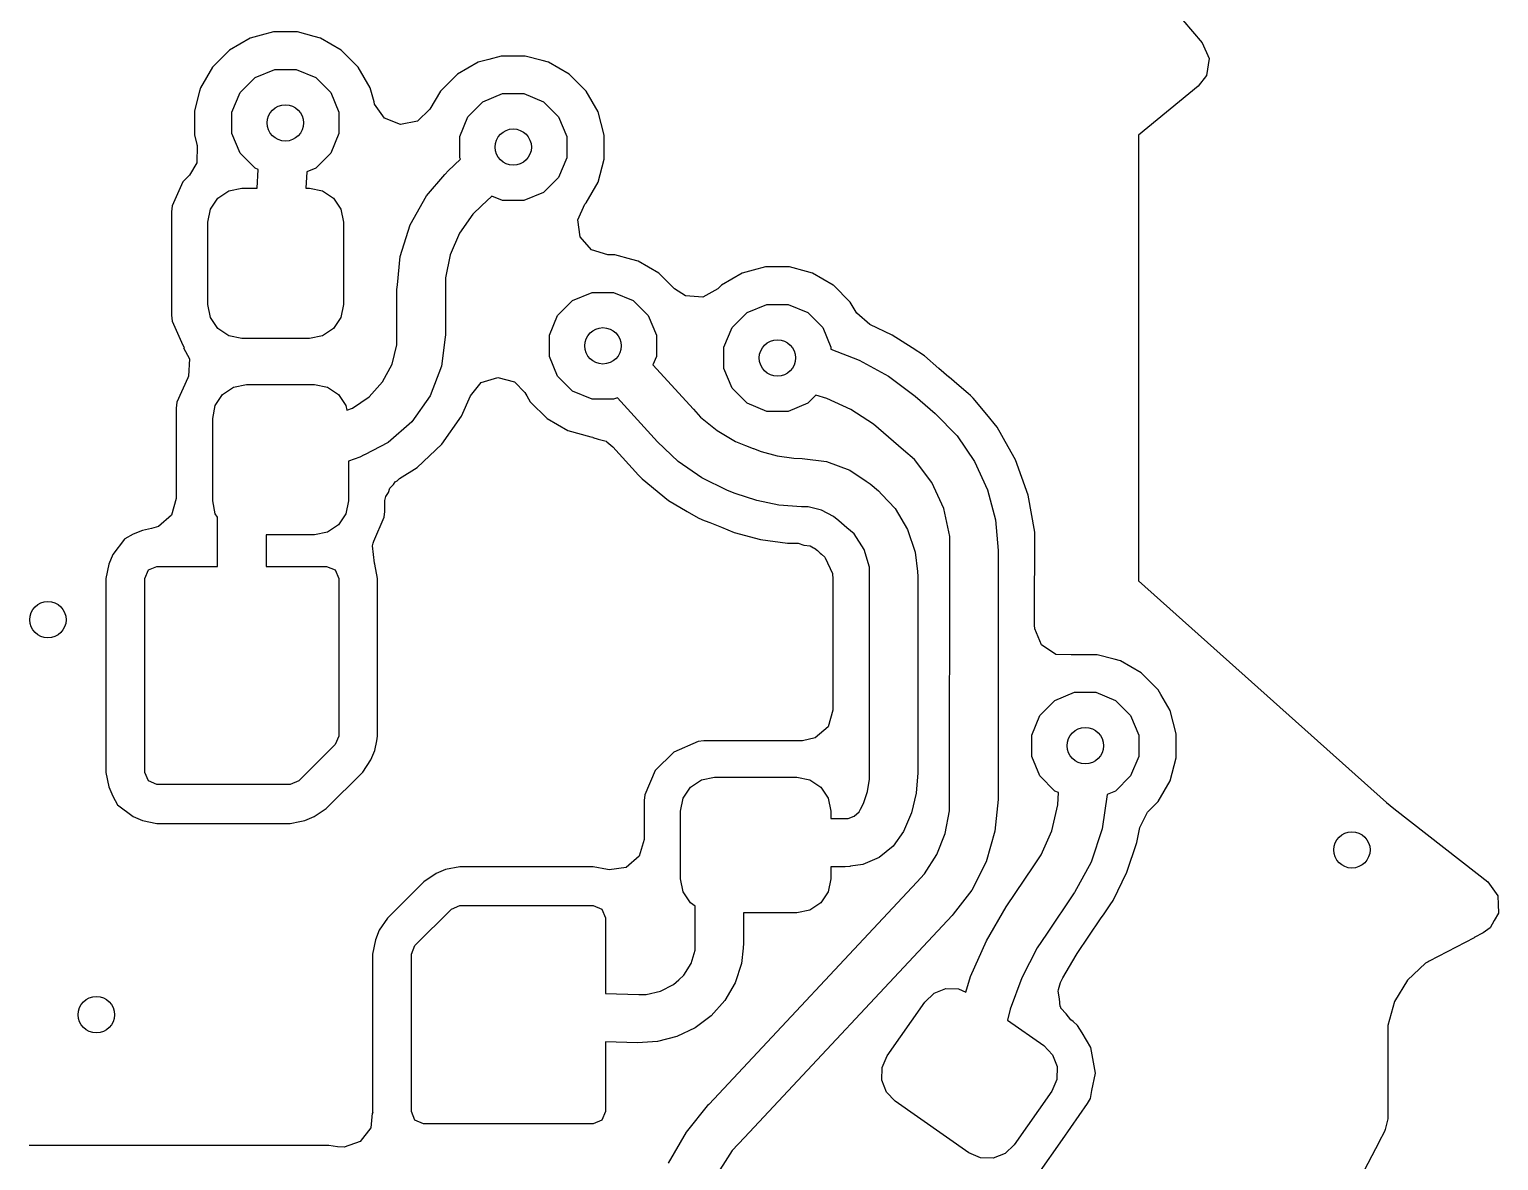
# Model space of a CAD drawing. Extents: x 113.2 to 165.8, y -133 to -81.9.
# Drawn here: x 158.82 to 164.89, y -109.95 to -105.28 of the extents above; entities that cross this region are included whole.
import ezdxf

# ---------------------------------------------------------------- set-up
doc = ezdxf.new("R2010")
doc.units = 0
doc.layers.add('BLACK', color=7, linetype='CONTINUOUS')

msp = doc.modelspace()

# ---------------------------------------------------------------- linework, layer by layer
at = {"layer": 'BLACK', "linetype": 'CONTINUOUS'}
for p, q in [((162.432068, -103.89123), (163.661843, -105.335896)), ((159.735057, -105.316995), (159.649441, -105.366425)), ((159.735064, -105.316992), (159.735057, -105.316995)), ((159.779387, -105.305116), (159.735064, -105.316992)), ((159.830565, -105.291403), (159.779387, -105.305116)), ((159.929435, -105.291403), (159.830565, -105.291403)), ((159.999345, -105.310135), (159.929435, -105.291403)), ((160.024935, -105.316992), (159.999345, -105.310135)), ((160.024936, -105.316992), (160.024935, -105.316992)), ((160.024938, -105.316993), (160.024936, -105.316992)), ((160.024939, -105.316994), (160.024938, -105.316993)), ((160.024942, -105.316995), (160.024939, -105.316994)), ((160.110558, -105.366425), (160.024942, -105.316995)), ((163.661843, -105.335896), (163.690768, -105.400733)), ((159.649431, -105.366433), (159.57953, -105.436334)), ((159.649441, -105.366425), (159.649431, -105.366433)), ((160.110568, -105.366433), (160.110558, -105.366425)), ((160.180469, -105.436334), (160.110568, -105.366433)), ((160.719387, -105.405116), (160.675064, -105.416992)), ((160.770565, -105.391403), (160.719387, -105.405116)), ((160.869435, -105.391403), (160.770565, -105.391403)), ((160.939345, -105.410135), (160.869435, -105.391403)), ((163.690768, -105.400733), (163.680048, -105.470915)), ((159.579522, -105.436344), (159.530092, -105.52196)), ((159.57953, -105.436334), (159.579522, -105.436344)), ((159.754997, -105.479822), (159.836105, -105.446226)), ((159.836105, -105.446226), (159.923895, -105.446226)), ((159.923895, -105.446226), (160.005003, -105.479822)), ((160.180473, -105.436339), (160.180469, -105.436334)), ((160.180475, -105.436341), (160.180473, -105.436339)), ((160.22991, -105.521965), (160.180475, -105.436341)), ((160.589431, -105.466433), (160.51953, -105.536334)), ((160.589441, -105.466425), (160.589431, -105.466433)), ((160.675057, -105.416995), (160.589441, -105.466425)), ((160.675064, -105.416992), (160.675057, -105.416995)), ((160.964935, -105.416992), (160.939345, -105.410135)), ((160.964936, -105.416992), (160.964935, -105.416992)), ((160.964938, -105.416993), (160.964936, -105.416992)), ((160.964939, -105.416994), (160.964938, -105.416993)), ((160.964942, -105.416995), (160.964939, -105.416994)), ((161.050558, -105.466425), (160.964942, -105.416995)), ((161.050568, -105.466433), (161.050558, -105.466425)), ((161.120469, -105.536334), (161.050568, -105.466433)), ((159.530089, -105.521967), (159.526238, -105.536341)), ((159.530092, -105.52196), (159.530089, -105.521967)), ((159.692919, -105.5419), (159.754997, -105.479822)), ((160.005003, -105.479822), (160.067081, -105.5419)), ((160.24562, -105.580596), (160.22991, -105.521965)), ((163.645876, -105.514932), (163.4, -105.716903)), ((163.680048, -105.470915), (163.645876, -105.514932)), ((159.526238, -105.536341), (159.5045, -105.617468)), ((159.659323, -105.623008), (159.692919, -105.5419)), ((160.067081, -105.5419), (160.100677, -105.623008)), ((160.248251, -105.589175), (160.24562, -105.580596)), ((160.289432, -105.647007), (160.248251, -105.589175)), ((160.519524, -105.536341), (160.47644, -105.610966)), ((160.51953, -105.536334), (160.519524, -105.536341)), ((160.632919, -105.6419), (160.694997, -105.579822)), ((160.694997, -105.579822), (160.776105, -105.546226)), ((160.776105, -105.546226), (160.863895, -105.546226)), ((160.863895, -105.546226), (160.945003, -105.579822)), ((160.945003, -105.579822), (161.007081, -105.6419)), ((161.120473, -105.536339), (161.120469, -105.536334)), ((161.120475, -105.536341), (161.120473, -105.536339)), ((161.16991, -105.621965), (161.120475, -105.536341)), ((159.5045, -105.617468), (159.5045, -105.716338)), ((159.659323, -105.710798), (159.659323, -105.623008)), ((160.100677, -105.623008), (160.100677, -105.710798)), ((160.355343, -105.673394), (160.289432, -105.647007)), ((160.47644, -105.610966), (160.425057, -105.659959)), ((160.599323, -105.723008), (160.632919, -105.6419)), ((161.007081, -105.6419), (161.040677, -105.723008)), ((161.1955, -105.717468), (161.16991, -105.621965)), ((159.692919, -105.791906), (159.659323, -105.710798)), ((160.100677, -105.710798), (160.067081, -105.791906)), ((160.425057, -105.659959), (160.355343, -105.673394)), ((159.5045, -105.716338), (159.51528, -105.75657)), ((159.516364, -105.760614), (159.514674, -105.831591)), ((159.51528, -105.75657), (159.516364, -105.760614)), ((160.599323, -105.810798), (160.599323, -105.723008)), ((161.040677, -105.723008), (161.040677, -105.810798)), ((161.1955, -105.816338), (161.1955, -105.717468)), ((163.4, -105.716903), (163.4, -107.556903)), ((159.514674, -105.831591), (159.483754, -105.882319)), ((159.754997, -105.853984), (159.692919, -105.791906)), ((160.067081, -105.791906), (160.005003, -105.853984)), ((160.551337, -105.8642), (160.601729, -105.816607)), ((160.601729, -105.816607), (160.599323, -105.810798)), ((161.040677, -105.810798), (161.007081, -105.891906)), ((161.16991, -105.911841), (161.1955, -105.816338)), ((159.483754, -105.882319), (159.456187, -105.909886)), ((159.768199, -105.859452), (159.754997, -105.853984)), ((159.763525, -105.936903), (159.768199, -105.859452)), ((159.967966, -105.869325), (159.963888, -105.936903)), ((160.005003, -105.853984), (159.967966, -105.869325)), ((160.461812, -105.967897), (160.538366, -105.879228)), ((160.538366, -105.879228), (160.538473, -105.878992)), ((160.538473, -105.878992), (160.551337, -105.8642)), ((161.007081, -105.891906), (160.945003, -105.953984)), ((159.456187, -105.909886), (159.412317, -106.009242)), ((159.601005, -105.977908), (159.646424, -105.94756)), ((159.646424, -105.94756), (159.7, -105.936903)), ((159.7, -105.936903), (159.763525, -105.936903)), ((159.963888, -105.936903), (159.98, -105.936903)), ((159.98, -105.936903), (160.033576, -105.94756)), ((160.033576, -105.94756), (160.078995, -105.977908)), ((160.945003, -105.953984), (160.863895, -105.98758)), ((161.120475, -105.997465), (161.16991, -105.911841)), ((159.412317, -106.009242), (159.4095, -106.033524)), ((159.570657, -106.023327), (159.601005, -105.977908)), ((160.078995, -105.977908), (160.109343, -106.023327)), ((160.395087, -106.087543), (160.461812, -105.967897)), ((160.688665, -106.009606), (160.653467, -106.042875)), ((160.73153, -105.969116), (160.688661, -106.009603)), ((160.688661, -106.009603), (160.688662, -106.009603)), ((160.688662, -106.009603), (160.688665, -106.009606)), ((160.776105, -105.98758), (160.73153, -105.969116)), ((160.863895, -105.98758), (160.776105, -105.98758)), ((161.08601, -106.067471), (161.115504, -106.002891)), ((161.115504, -106.002891), (161.120093, -105.997961)), ((161.120093, -105.997961), (161.12047, -105.997469)), ((161.12047, -105.997469), (161.120475, -105.997465)), ((159.4095, -106.033524), (159.4095, -106.460271)), ((159.56, -106.076903), (159.570657, -106.023327)), ((160.109343, -106.023327), (160.12, -106.076903)), ((160.653467, -106.042875), (160.597939, -106.122243)), ((161.096114, -106.137745), (161.08601, -106.067471)), ((159.56, -106.416903), (159.56, -106.076903)), ((160.12, -106.076903), (160.12, -106.416903)), ((160.353916, -106.218204), (160.395087, -106.087543)), ((160.597939, -106.122243), (160.559596, -106.211195)), ((161.142607, -106.191401), (161.096114, -106.137745)), ((161.210728, -106.211403), (161.142607, -106.191401)), ((160.342015, -106.334754), (160.353916, -106.218204)), ((160.559596, -106.211195), (160.54002, -106.30606)), ((161.239435, -106.211403), (161.210728, -106.211403)), ((161.309345, -106.230135), (161.239435, -106.211403)), ((161.334935, -106.236992), (161.309345, -106.230135)), ((161.334936, -106.236992), (161.334935, -106.236992)), ((161.334938, -106.236993), (161.334936, -106.236992)), ((161.334939, -106.236994), (161.334938, -106.236993)), ((161.334942, -106.236995), (161.334939, -106.236994)), ((161.420558, -106.286425), (161.334942, -106.236995)), ((160.54002, -106.30606), (160.54, -106.354489)), ((161.420568, -106.286433), (161.420558, -106.286425)), ((161.485905, -106.35177), (161.420568, -106.286433)), ((161.765057, -106.286995), (161.679441, -106.336425)), ((161.765064, -106.286992), (161.765057, -106.286995)), ((161.809387, -106.275116), (161.765064, -106.286992)), ((161.860565, -106.261403), (161.809387, -106.275116)), ((161.959435, -106.261403), (161.860565, -106.261403)), ((162.029345, -106.280135), (161.959435, -106.261403)), ((162.054935, -106.286992), (162.029345, -106.280135)), ((162.054936, -106.286992), (162.054935, -106.286992)), ((162.054938, -106.286993), (162.054936, -106.286992)), ((162.054939, -106.286994), (162.054938, -106.286993)), ((162.054942, -106.286995), (162.054939, -106.286994)), ((162.140558, -106.336425), (162.054942, -106.286995)), ((160.34, -106.354491), (160.341921, -106.334982)), ((160.34, -106.540822), (160.34, -106.354491)), ((160.341921, -106.334982), (160.342015, -106.334754)), ((160.54, -106.354489), (160.54, -106.354491)), ((160.54, -106.354491), (160.54, -106.540829)), ((161.064997, -106.399822), (161.146105, -106.366226)), ((161.146105, -106.366226), (161.233895, -106.366226)), ((161.233895, -106.366226), (161.315003, -106.399822)), ((161.530968, -106.380731), (161.485905, -106.35177)), ((161.664095, -106.35177), (161.601783, -106.385796)), ((161.679431, -106.336433), (161.664095, -106.35177)), ((161.679441, -106.336425), (161.679431, -106.336433)), ((162.140568, -106.336433), (162.140558, -106.336425)), ((162.210469, -106.406334), (162.140568, -106.336433)), ((159.570657, -106.470479), (159.56, -106.416903)), ((160.12, -106.416903), (160.109343, -106.470479)), ((161.002919, -106.4619), (161.064997, -106.399822)), ((161.315003, -106.399822), (161.377081, -106.4619)), ((161.601783, -106.385796), (161.530968, -106.380731)), ((161.784997, -106.449822), (161.866105, -106.416226)), ((161.866105, -106.416226), (161.953895, -106.416226)), ((161.953895, -106.416226), (162.035003, -106.449822)), ((162.210477, -106.406344), (162.210469, -106.406334)), ((162.234614, -106.448151), (162.210477, -106.406344)), ((159.4095, -106.460271), (159.409501, -106.460277)), ((159.409501, -106.460277), (159.412317, -106.484563)), ((159.412317, -106.484563), (159.412319, -106.484568)), ((159.412319, -106.484568), (159.456186, -106.583919)), ((159.601005, -106.515898), (159.570657, -106.470479)), ((160.109343, -106.470479), (160.078995, -106.515898)), ((160.969323, -106.543008), (161.002919, -106.4619)), ((161.377081, -106.4619), (161.410677, -106.543008)), ((161.722919, -106.5119), (161.784997, -106.449822)), ((162.035003, -106.449822), (162.097081, -106.5119)), ((162.237301, -106.452591), (162.234614, -106.448151)), ((162.290658, -106.499427), (162.237301, -106.452591)), ((162.38285, -106.542245), (162.290658, -106.499427)), ((159.646424, -106.546246), (159.601005, -106.515898)), ((159.7, -106.556903), (159.646424, -106.546246)), ((159.98, -106.556903), (159.7, -106.556903)), ((160.033576, -106.546246), (159.98, -106.556903)), ((160.078995, -106.515898), (160.033576, -106.546246)), ((160.339947, -106.582231), (160.34, -106.540822)), ((160.538079, -106.560338), (160.537407, -106.56196)), ((160.539996, -106.540864), (160.538079, -106.560338)), ((160.54, -106.540836), (160.539996, -106.540864)), ((160.54, -106.540829), (160.539999, -106.540834)), ((160.539999, -106.540834), (160.54, -106.540836)), ((160.969323, -106.630798), (160.969323, -106.543008)), ((161.410677, -106.543008), (161.410677, -106.630798)), ((161.689323, -106.593008), (161.722919, -106.5119)), ((162.097081, -106.5119), (162.130677, -106.593008)), ((162.465326, -106.595465), (162.38285, -106.542245)), ((159.456186, -106.583919), (159.462785, -106.593551)), ((159.462785, -106.593551), (159.459989, -106.595465)), ((159.459989, -106.595465), (159.484701, -106.64072)), ((160.319923, -106.662592), (160.339947, -106.582231)), ((160.537407, -106.56196), (160.52405, -106.670779)), ((161.689323, -106.680798), (161.689323, -106.593008)), ((162.130677, -106.593008), (162.130677, -106.600655)), ((162.130677, -106.600655), (162.247526, -106.645395)), ((162.516084, -106.628218), (162.465326, -106.595465)), ((159.484701, -106.64072), (159.479636, -106.711535)), ((160.281069, -106.73573), (160.319923, -106.662592)), ((160.52405, -106.670779), (160.477165, -106.793015)), ((161.002919, -106.711906), (160.969323, -106.630798)), ((161.410677, -106.630798), (161.396469, -106.665098)), ((161.396469, -106.665098), (161.562994, -106.84795)), ((161.722919, -106.761906), (161.689323, -106.680798)), ((162.247526, -106.645395), (162.367837, -106.711735)), ((162.576106, -106.680017), (162.516084, -106.628218)), ((162.617748, -106.715905), (162.576105, -106.680017)), ((162.576105, -106.680017), (162.576106, -106.680017)), ((159.476844, -106.718396), (159.432318, -106.819239)), ((159.479636, -106.711535), (159.476844, -106.718396)), ((160.225689, -106.797308), (160.281069, -106.73573)), ((160.642976, -106.792971), (160.688308, -106.738331)), ((160.688308, -106.738331), (160.755984, -106.716873)), ((160.755984, -106.716873), (160.824518, -106.735409)), ((160.824518, -106.735409), (160.867803, -106.779842)), ((161.064997, -106.773984), (161.002919, -106.711906)), ((162.367837, -106.711735), (162.477856, -106.794022)), ((162.617768, -106.715919), (162.617748, -106.715905)), ((162.659128, -106.751566), (162.617768, -106.715919)), ((159.590657, -106.833327), (159.621005, -106.787908)), ((159.621005, -106.787908), (159.666424, -106.75756)), ((159.666424, -106.75756), (159.72, -106.746903)), ((159.72, -106.746903), (160, -106.746903)), ((160, -106.746903), (160.053576, -106.75756)), ((160.053576, -106.75756), (160.098995, -106.787908)), ((160.098995, -106.787908), (160.129343, -106.833327)), ((160.157067, -106.843674), (160.225689, -106.797308)), ((160.477165, -106.793015), (160.402123, -106.900293)), ((160.606481, -106.877645), (160.642976, -106.792971)), ((160.867803, -106.779842), (160.875384, -106.792972)), ((160.875384, -106.792972), (160.889524, -106.817464)), ((161.146105, -106.80758), (161.064997, -106.773984)), ((161.24974, -106.801016), (161.233895, -106.80758)), ((161.415126, -106.982616), (161.24974, -106.801016)), ((161.784997, -106.823984), (161.722919, -106.761906)), ((162.068955, -106.790031), (162.035003, -106.823984)), ((162.113402, -106.803579), (162.068955, -106.790031)), ((162.477856, -106.794022), (162.477856, -106.794023)), ((162.477856, -106.794023), (162.56087, -106.865564)), ((162.696865, -106.784088), (162.659128, -106.751566)), ((162.696933, -106.784224), (162.696865, -106.784088)), ((162.706391, -106.792394), (162.696933, -106.784224)), ((162.717827, -106.802273), (162.706391, -106.792394)), ((162.717829, -106.802275), (162.717827, -106.802273)), ((162.71783, -106.802276), (162.717829, -106.802275)), ((162.717833, -106.802279), (162.71783, -106.802276)), ((162.773205, -106.869731), (162.717833, -106.802279)), ((159.432317, -106.819241), (159.4295, -106.843524)), ((159.4295, -106.843524), (159.4295, -107.217183)), ((159.432318, -106.819239), (159.432317, -106.819241)), ((159.58, -106.886903), (159.590657, -106.833327)), ((160.129343, -106.833327), (160.133145, -106.852441)), ((160.133145, -106.852441), (160.157067, -106.843674)), ((160.889524, -106.817464), (160.88953, -106.817471)), ((160.88953, -106.817471), (160.959431, -106.887372)), ((161.233895, -106.80758), (161.146105, -106.80758)), ((161.562994, -106.84795), (161.562995, -106.847951)), ((161.562995, -106.847951), (161.562996, -106.847952)), ((161.562996, -106.847952), (161.563005, -106.847944)), ((161.563005, -106.847944), (161.592784, -106.880641)), ((161.866105, -106.85758), (161.784997, -106.823984)), ((161.953895, -106.85758), (161.866105, -106.85758)), ((162.035003, -106.823984), (161.953895, -106.85758)), ((162.213192, -106.849925), (162.113402, -106.803579)), ((162.305643, -106.909582), (162.213192, -106.849925)), ((159.58, -107.226903), (159.58, -106.886903)), ((160.402123, -106.900293), (160.303376, -106.986251)), ((160.525966, -106.992748), (160.606481, -106.877645)), ((160.959431, -106.887372), (160.959436, -106.887376)), ((160.959436, -106.887376), (160.959438, -106.887378)), ((160.959438, -106.887378), (161.045062, -106.936813)), ((161.592784, -106.880641), (161.661427, -106.936424)), ((162.347292, -106.945525), (162.305643, -106.909582)), ((162.56087, -106.865564), (162.560907, -106.865603)), ((162.560907, -106.865603), (162.650798, -106.957676)), ((162.816278, -106.9222), (162.773205, -106.869731)), ((162.816279, -106.922201), (162.816278, -106.9222)), ((162.86235, -107.003556), (162.816279, -106.922201)), ((161.045062, -106.936813), (161.140565, -106.962403)), ((161.140565, -106.962403), (161.140567, -106.962403)), ((161.140567, -106.962403), (161.148754, -106.963481)), ((161.148754, -106.963481), (161.148471, -106.965628)), ((161.148471, -106.965628), (161.170111, -106.971982)), ((161.170111, -106.971982), (161.20296, -106.980749)), ((161.20296, -106.980749), (161.204616, -106.982113)), ((161.204616, -106.982113), (161.205608, -106.982405)), ((161.205608, -106.982405), (161.230635, -107.003554)), ((161.41551, -106.982962), (161.415126, -106.982616)), ((161.500971, -107.063745), (161.41551, -106.982962)), ((161.661427, -106.936424), (161.737622, -106.981344)), ((161.737622, -106.981344), (161.778643, -106.997872)), ((162.4303, -107.017061), (162.347292, -106.945525)), ((162.650798, -106.957676), (162.723622, -107.063822)), ((160.186794, -107.045838), (160.14, -107.062928)), ((160.186797, -107.045838), (160.186794, -107.045838)), ((160.186806, -107.045834), (160.186796, -107.045837)), ((160.186796, -107.045837), (160.186797, -107.045838)), ((160.204472, -107.037337), (160.186806, -107.045834)), ((160.20589, -107.036034), (160.204472, -107.037337)), ((160.303376, -106.986251), (160.20589, -107.036034)), ((160.423856, -107.08921), (160.525966, -106.992748)), ((161.230635, -107.003554), (161.337405, -107.120792)), ((161.778643, -106.997872), (161.778642, -106.997872)), ((161.778642, -106.997872), (161.810388, -107.010659)), ((161.810388, -107.010659), (161.81039, -107.01066)), ((161.81039, -107.01066), (161.810389, -107.01066)), ((161.810389, -107.01066), (161.810394, -107.010662)), ((161.810394, -107.010662), (161.810525, -107.01073)), ((161.810525, -107.01073), (161.842411, -107.023575)), ((161.842411, -107.023575), (161.909148, -107.041317)), ((161.909148, -107.041317), (161.977557, -107.050734)), ((162.430301, -107.017063), (162.4303, -107.017061)), ((162.475232, -107.055728), (162.430301, -107.017063)), ((162.892732, -107.057205), (162.86235, -107.003556)), ((160.14, -107.062928), (160.14, -107.226903)), ((160.350263, -107.134686), (160.423856, -107.08921)), ((161.597952, -107.131174), (161.500971, -107.063745)), ((161.977557, -107.050734), (162.012081, -107.051207)), ((162.012081, -107.051207), (162.012089, -107.051209)), ((162.012089, -107.051209), (162.11297, -107.064301)), ((162.11297, -107.064301), (162.208198, -107.10011)), ((162.208198, -107.10011), (162.275466, -107.145178)), ((162.546444, -107.150511), (162.475232, -107.055728)), ((162.723622, -107.063822), (162.777196, -107.180871)), ((162.944941, -107.20331), (162.892732, -107.057205)), ((160.310499, -107.173755), (160.325739, -107.158781)), ((160.325739, -107.158781), (160.332354, -107.148087)), ((160.332354, -107.148087), (160.340665, -107.144116)), ((160.340665, -107.144116), (160.350263, -107.134686)), ((161.337405, -107.120792), (161.337435, -107.120805)), ((161.337435, -107.120805), (161.346086, -107.130303)), ((161.346086, -107.130303), (161.34609, -107.130307)), ((161.34609, -107.130307), (161.351336, -107.136067)), ((161.351336, -107.136067), (161.351348, -107.136078)), ((161.351348, -107.136078), (161.460777, -107.225006)), ((161.703892, -107.183376), (161.597952, -107.131174)), ((162.275466, -107.145178), (162.276616, -107.14555)), ((162.276616, -107.14555), (162.292512, -107.156598)), ((162.292512, -107.156598), (162.292719, -107.156737)), ((162.292719, -107.156737), (162.292716, -107.15674)), ((162.292716, -107.15674), (162.326603, -107.185607)), ((162.595784, -107.258309), (162.546444, -107.150511)), ((159.4295, -107.217183), (159.409498, -107.285304)), ((159.590657, -107.280479), (159.58, -107.226903)), ((160.14, -107.226903), (160.129343, -107.280479)), ((160.290499, -107.224863), (160.295008, -107.208467)), ((160.2905, -107.270276), (160.290499, -107.224863)), ((160.295008, -107.208467), (160.305096, -107.192156)), ((160.305096, -107.192156), (160.310499, -107.173755)), ((161.460777, -107.225006), (161.46078, -107.225008)), ((161.46078, -107.225008), (161.537565, -107.270275)), ((161.703906, -107.183383), (161.703892, -107.183376)), ((161.703906, -107.183384), (161.703906, -107.183383)), ((161.703907, -107.183384), (161.703906, -107.183384)), ((161.703911, -107.183386), (161.703907, -107.183384)), ((161.735669, -107.196178), (161.703911, -107.183386)), ((161.735668, -107.196193), (161.735674, -107.19618)), ((161.824396, -107.22573), (161.735668, -107.196193)), ((161.735672, -107.196179), (161.735669, -107.196178)), ((161.735674, -107.19618), (161.735672, -107.196179)), ((161.916077, -107.244154), (161.824396, -107.22573)), ((162.326603, -107.185607), (162.340209, -107.199721)), ((162.340209, -107.199721), (162.340526, -107.200342)), ((162.340526, -107.200342), (162.395317, -107.258323)), ((162.777196, -107.180871), (162.809935, -107.305365)), ((162.97136, -107.356196), (162.944941, -107.20331)), ((159.409498, -107.285304), (159.355842, -107.331797)), ((159.6, -107.294461), (159.590657, -107.280479)), ((160.129343, -107.280479), (160.098995, -107.325898)), ((160.287682, -107.294565), (160.2905, -107.270276)), ((161.537565, -107.270275), (161.582265, -107.296627)), ((162.009324, -107.251187), (161.916077, -107.244154)), ((162.009327, -107.251188), (162.009324, -107.251187)), ((162.009328, -107.251188), (162.009327, -107.251189)), ((162.009327, -107.251189), (162.009327, -107.251188)), ((162.009329, -107.251189), (162.009328, -107.251188)), ((162.037375, -107.251545), (162.009329, -107.251189)), ((162.091804, -107.265117), (162.037375, -107.251545)), ((162.141689, -107.290771), (162.091804, -107.265117)), ((162.395317, -107.258323), (162.446825, -107.344094)), ((162.620976, -107.374155), (162.595784, -107.258309)), ((159.290493, -107.348239), (159.251602, -107.364348)), ((159.290494, -107.348238), (159.290493, -107.348239)), ((159.290496, -107.348238), (159.290494, -107.348238)), ((159.328081, -107.340762), (159.290496, -107.348237)), ((159.290496, -107.348237), (159.290496, -107.348238)), ((159.355842, -107.331797), (159.328081, -107.340762)), ((159.6, -107.496903), (159.6, -107.294461)), ((160.098995, -107.325898), (160.053576, -107.356246)), ((160.244351, -107.3927), (160.287682, -107.294565)), ((161.582265, -107.296627), (161.598058, -107.302991)), ((161.598058, -107.302991), (161.601446, -107.304356)), ((161.601446, -107.304356), (161.601461, -107.30437)), ((161.601461, -107.30437), (161.626696, -107.314534)), ((161.626696, -107.314534), (161.626705, -107.314541)), ((161.626705, -107.314541), (161.631545, -107.31649)), ((161.631545, -107.31649), (161.631577, -107.316515)), ((161.631577, -107.316515), (161.679444, -107.335796)), ((161.679444, -107.335796), (161.679444, -107.335797)), ((161.679444, -107.335797), (161.731496, -107.356765)), ((162.162988, -107.308954), (162.141689, -107.290771)), ((162.163021, -107.308988), (162.162988, -107.308954)), ((162.196911, -107.337857), (162.163021, -107.308988)), ((162.196914, -107.337859), (162.196911, -107.337857)), ((162.196914, -107.33786), (162.196914, -107.337859)), ((162.225995, -107.3627), (162.196914, -107.33786)), ((162.446825, -107.344094), (162.478724, -107.438923)), ((162.809935, -107.305365), (162.820674, -107.431301)), ((159.216443, -107.384648), (159.167443, -107.448505)), ((159.217685, -107.383931), (159.216443, -107.384648)), ((159.251602, -107.364348), (159.217685, -107.383931)), ((160, -107.366903), (159.8, -107.366903)), ((159.8, -107.366903), (159.8, -107.496903)), ((160.053576, -107.356246), (160, -107.366903)), ((160.239377, -107.412705), (160.241884, -107.401673)), ((160.241884, -107.401673), (160.244351, -107.3927)), ((161.731496, -107.356765), (161.83996, -107.385599)), ((161.83996, -107.385599), (161.951144, -107.400905)), ((161.951144, -107.400905), (161.99486, -107.401504)), ((161.99486, -107.401504), (162.019228, -107.409023)), ((162.019228, -107.409023), (162.0445, -107.412438)), ((162.267713, -107.426815), (162.225995, -107.3627)), ((162.620873, -107.433432), (162.620976, -107.374155)), ((162.971168, -107.687886), (162.971447, -107.383931)), ((162.971361, -107.364348), (162.97136, -107.356196)), ((162.971362, -107.371122), (162.971361, -107.364348)), ((162.971457, -107.372091), (162.971362, -107.371122)), ((162.971446, -107.383928), (162.971457, -107.372091)), ((162.971447, -107.383931), (162.971446, -107.383928)), ((159.167443, -107.448505), (159.151337, -107.48739)), ((160.246965, -107.483294), (160.239377, -107.412705)), ((162.0445, -107.412438), (162.058104, -107.421019)), ((162.058104, -107.421019), (162.0627, -107.422437)), ((162.0627, -107.422437), (162.074834, -107.43157)), ((162.074834, -107.43157), (162.086792, -107.441755)), ((162.086792, -107.441755), (162.086797, -107.44176)), ((162.086797, -107.44176), (162.086796, -107.44176)), ((162.086796, -107.44176), (162.086799, -107.441761)), ((162.086799, -107.441761), (162.092406, -107.446538)), ((162.092406, -107.446538), (162.105321, -107.459254)), ((162.105321, -107.459254), (162.107241, -107.461438)), ((162.107241, -107.461438), (162.137196, -107.525806)), ((162.289472, -107.500147), (162.267713, -107.426815)), ((162.478724, -107.438923), (162.487342, -107.518273)), ((162.61996, -108.459184), (162.620901, -107.433438)), ((162.620901, -107.433432), (162.620873, -107.433432)), ((162.620901, -107.433433), (162.620901, -107.433432)), ((162.620901, -107.433438), (162.620901, -107.433433)), ((162.820901, -107.433621), (162.81996, -108.459374)), ((162.820674, -107.431301), (162.820901, -107.433621)), ((159.151334, -107.487401), (159.1395, -107.546895)), ((159.151337, -107.48739), (159.151334, -107.487401)), ((159.3, -107.546903), (159.314645, -107.511548)), ((159.314645, -107.511548), (159.35, -107.496903)), ((159.35, -107.496903), (159.6, -107.496903)), ((159.8, -107.496903), (160.05, -107.496903)), ((160.05, -107.496903), (160.085355, -107.511548)), ((160.085355, -107.511548), (160.1, -107.546903)), ((160.248664, -107.487396), (160.246965, -107.483294)), ((160.248664, -107.4874), (160.248664, -107.487396)), ((160.248665, -107.487401), (160.248664, -107.4874)), ((160.260499, -107.546895), (160.248665, -107.487401)), ((162.137196, -107.525806), (162.137301, -107.526517)), ((162.137301, -107.526517), (162.137706, -107.529305)), ((162.137706, -107.529305), (162.139015, -107.547418)), ((162.289526, -107.538269), (162.289472, -107.500147)), ((162.487342, -107.518273), (162.487594, -107.518881)), ((162.487594, -107.518881), (162.489395, -107.537175)), ((159.1395, -107.546895), (159.1395, -108.34691)), ((159.3, -108.346903), (159.3, -107.546903)), ((160.1, -107.546903), (160.1, -108.196903)), ((160.2605, -107.546905), (160.260499, -107.546895)), ((160.2605, -108.1969), (160.2605, -107.546905)), ((162.139015, -107.547418), (162.139015, -108.090403)), ((162.289515, -107.53839), (162.289526, -107.538269)), ((162.289515, -108.349234), (162.289515, -107.53839)), ((162.489395, -107.537175), (162.489527, -107.538387)), ((162.489527, -107.538387), (162.489515, -107.538387)), ((162.489515, -107.538387), (162.489515, -107.53839)), ((162.489515, -107.53839), (162.489515, -108.349244)), ((163.4, -107.556903), (164.422527, -108.471542)), ((162.97112, -107.739803), (162.971168, -107.687886)), ((162.97201, -107.754866), (162.97112, -107.739803)), ((162.999951, -107.820133), (162.97201, -107.754866)), ((163.058743, -107.859932), (162.999951, -107.820133)), ((163.122242, -107.86145), (163.058743, -107.859932)), ((163.122378, -107.862481), (163.122242, -107.86145)), ((163.128983, -107.861611), (163.122378, -107.862481)), ((163.12972, -107.861629), (163.128983, -107.861611)), ((163.130561, -107.861403), (163.12972, -107.861629)), ((163.130565, -107.861403), (163.130561, -107.861403)), ((163.229435, -107.861403), (163.130565, -107.861403)), ((163.299345, -107.880135), (163.229435, -107.861403)), ((163.324935, -107.886992), (163.299345, -107.880135)), ((163.324936, -107.886992), (163.324935, -107.886992)), ((163.324938, -107.886993), (163.324936, -107.886992)), ((163.324939, -107.886994), (163.324938, -107.886993)), ((163.324942, -107.886995), (163.324939, -107.886994)), ((163.410558, -107.936425), (163.324942, -107.886995)), ((163.410568, -107.936433), (163.410558, -107.936425)), ((163.480469, -108.006334), (163.410568, -107.936433)), ((163.480477, -108.006344), (163.480469, -108.006334)), ((163.491828, -108.026005), (163.480477, -108.006344)), ((162.992919, -108.1119), (163.054997, -108.049822)), ((163.054997, -108.049822), (163.136105, -108.016226)), ((163.136105, -108.016226), (163.223895, -108.016226)), ((163.223895, -108.016226), (163.305003, -108.049822)), ((163.305003, -108.049822), (163.367081, -108.1119)), ((163.52991, -108.091965), (163.491828, -108.026005)), ((162.139015, -108.090403), (162.119013, -108.158524)), ((162.959323, -108.193008), (162.992919, -108.1119)), ((163.367081, -108.1119), (163.400677, -108.193008)), ((163.5555, -108.187468), (163.52991, -108.091965)), ((160.1, -108.196903), (160.085355, -108.232258)), ((160.256621, -108.216404), (160.260499, -108.19691)), ((160.260499, -108.19691), (160.2605, -108.1969)), ((162.119013, -108.158524), (162.065357, -108.205017)), ((162.959323, -108.280798), (162.959323, -108.193008)), ((163.400677, -108.193008), (163.400677, -108.280798)), ((163.5555, -108.286338), (163.5555, -108.187468)), ((160.085355, -108.232258), (159.935355, -108.382258)), ((160.232555, -108.295301), (160.248664, -108.25641)), ((160.248664, -108.25641), (160.256621, -108.216404)), ((161.582334, -108.219222), (161.482983, -108.263089)), ((161.582339, -108.21922), (161.582334, -108.219222)), ((161.606625, -108.216404), (161.582339, -108.21922)), ((161.606631, -108.216403), (161.606625, -108.216404)), ((162.013015, -108.216403), (161.606631, -108.216403)), ((162.065357, -108.205017), (162.013015, -108.216403)), ((160.198846, -108.345749), (160.232555, -108.295301)), ((161.482983, -108.263089), (161.406188, -108.339884)), ((162.992919, -108.361906), (162.959323, -108.280798)), ((163.400677, -108.280798), (163.367081, -108.361906)), ((163.52991, -108.381841), (163.5555, -108.286338)), ((159.1395, -108.34691), (159.151334, -108.406404)), ((159.314645, -108.382258), (159.3, -108.346903)), ((160.048846, -108.495749), (160.198846, -108.345749)), ((161.406187, -108.339886), (161.362317, -108.439242)), ((161.406188, -108.339884), (161.406187, -108.339886)), ((161.551005, -108.407908), (161.596424, -108.37756)), ((161.596424, -108.37756), (161.65, -108.366903)), ((161.65, -108.366903), (161.99, -108.366903)), ((161.99, -108.366903), (162.043576, -108.37756)), ((162.043576, -108.37756), (162.088995, -108.407908)), ((162.281187, -108.426345), (162.289512, -108.375162)), ((162.289512, -108.375162), (162.289515, -108.349234)), ((162.489515, -108.349254), (162.482755, -108.432862)), ((162.489515, -108.349244), (162.489514, -108.349251)), ((162.489514, -108.349251), (162.489515, -108.349254)), ((163.054997, -108.423984), (162.992919, -108.361906)), ((163.367081, -108.361906), (163.305003, -108.423984)), ((159.151334, -108.406404), (159.151335, -108.406406)), ((159.151335, -108.406406), (159.151336, -108.40641)), ((159.151336, -108.40641), (159.167445, -108.445301)), ((159.35, -108.396903), (159.314645, -108.382258)), ((159.9, -108.396903), (159.35, -108.396903)), ((159.935355, -108.382258), (159.9, -108.396903)), ((161.362317, -108.439242), (161.3595, -108.463524)), ((161.520657, -108.453327), (161.551005, -108.407908)), ((162.088995, -108.407908), (162.119343, -108.453327)), ((162.264758, -108.475529), (162.281187, -108.426345)), ((162.482755, -108.432862), (162.462669, -108.514302)), ((163.069954, -108.430179), (163.054997, -108.423984)), ((163.067307, -108.481316), (163.069954, -108.430179)), ((163.26964, -108.438631), (163.249444, -108.580402)), ((163.305003, -108.423984), (163.26964, -108.438631)), ((163.480475, -108.467465), (163.52991, -108.381841)), ((159.167445, -108.445301), (159.187743, -108.480457)), ((159.187743, -108.480457), (159.187744, -108.480458)), ((159.187744, -108.480458), (159.187745, -108.480459)), ((159.187745, -108.480459), (159.251602, -108.529459)), ((159.998398, -108.529458), (160.048846, -108.495749)), ((161.3595, -108.463524), (161.3595, -108.624542)), ((161.51, -108.506903), (161.520657, -108.453327)), ((162.119343, -108.453327), (162.13, -108.506903)), ((162.246652, -108.510144), (162.252718, -108.498495)), ((162.252704, -108.498485), (162.264758, -108.475529)), ((162.252719, -108.498493), (162.252704, -108.498485)), ((162.252718, -108.498495), (162.252719, -108.498493)), ((162.61996, -108.459185), (162.61996, -108.459184)), ((162.619974, -108.506313), (162.61996, -108.459185)), ((162.81996, -108.459379), (162.807513, -108.590135)), ((162.81996, -108.459374), (162.819959, -108.459377)), ((162.819959, -108.459377), (162.81996, -108.459379)), ((163.042225, -108.587627), (163.067307, -108.481316)), ((163.439295, -108.508644), (163.480475, -108.467465)), ((164.422527, -108.471542), (164.453423, -108.495744)), ((164.453423, -108.495744), (164.796323, -108.764349)), ((159.251602, -108.529459), (159.290487, -108.545565)), ((159.290487, -108.545565), (159.29049, -108.545565)), ((159.29049, -108.545565), (159.290493, -108.545567)), ((159.290493, -108.545567), (159.290497, -108.545567)), ((159.290497, -108.545567), (159.290498, -108.545568)), ((159.290498, -108.545568), (159.349992, -108.557402)), ((159.349992, -108.557402), (159.349997, -108.557402)), ((159.349997, -108.557402), (159.35, -108.557403)), ((159.35, -108.557403), (159.350003, -108.557403)), ((159.350003, -108.557403), (159.899997, -108.557403)), ((159.899997, -108.557403), (159.9, -108.557403)), ((159.9, -108.557403), (159.900003, -108.557402)), ((159.900003, -108.557402), (159.900007, -108.557402)), ((159.900007, -108.557402), (159.939855, -108.549475)), ((159.939855, -108.549475), (159.959507, -108.545567)), ((159.959507, -108.545567), (159.998398, -108.529458)), ((161.51, -108.786903), (161.51, -108.506903)), ((162.13, -108.506903), (162.13, -108.536903)), ((162.13, -108.536903), (162.189178, -108.536903)), ((162.189178, -108.536903), (162.189187, -108.536903)), ((162.189187, -108.536903), (162.189191, -108.536903)), ((162.189191, -108.536903), (162.189191, -108.536862)), ((162.189191, -108.536862), (162.202347, -108.536911)), ((162.202347, -108.536911), (162.226952, -108.527586)), ((162.226952, -108.527586), (162.246652, -108.510144)), ((162.462669, -108.514302), (162.429802, -108.591405)), ((162.60228, -108.598892), (162.619974, -108.506313)), ((163.404626, -108.574314), (163.436918, -108.511088)), ((163.436918, -108.511088), (163.439295, -108.508644)), ((162.429783, -108.591491), (162.387019, -108.651439)), ((162.429785, -108.591481), (162.429783, -108.591491)), ((162.429793, -108.591473), (162.429785, -108.591481)), ((162.429802, -108.591405), (162.429787, -108.59147)), ((162.429787, -108.59147), (162.429793, -108.591473)), ((162.567607, -108.686538), (162.60228, -108.598892)), ((162.807513, -108.590135), (162.770863, -108.716266)), ((162.998477, -108.687713), (163.042225, -108.587627)), ((163.249444, -108.580402), (163.203631, -108.717782)), ((163.392904, -108.636409), (163.404626, -108.574314)), ((161.3595, -108.624542), (161.339498, -108.692663)), ((162.387019, -108.651439), (162.329731, -108.697706)), ((163.351991, -108.759092), (163.392904, -108.636409)), ((160.599992, -108.736403), (160.540498, -108.748237)), ((160.6, -108.736403), (160.599992, -108.736403)), ((161.15, -108.736403), (160.6, -108.736403)), ((161.150002, -108.736403), (161.15, -108.736403)), ((161.150009, -108.736404), (161.150002, -108.736403)), ((161.208921, -108.748121), (161.150009, -108.736404)), ((161.285842, -108.739156), (161.215568, -108.74926)), ((161.339498, -108.692663), (161.285842, -108.739156)), ((162.189165, -108.736903), (162.13, -108.736903)), ((162.13, -108.736903), (162.13, -108.786903)), ((162.189178, -108.736903), (162.189165, -108.736903)), ((162.208687, -108.734982), (162.189178, -108.736903)), ((162.211521, -108.733807), (162.208687, -108.734982)), ((162.262125, -108.726895), (162.211521, -108.733807)), ((162.329731, -108.697706), (162.262125, -108.726895)), ((162.517174, -108.766165), (162.567607, -108.686538)), ((162.770863, -108.716266), (162.711302, -108.833333)), ((162.8541, -108.90229), (162.968014, -108.733047)), ((162.967999, -108.733034), (162.998477, -108.687713)), ((162.968015, -108.733044), (162.967999, -108.733034)), ((162.968014, -108.733047), (162.968015, -108.733044)), ((163.203631, -108.717782), (163.135179, -108.842408)), ((160.451148, -108.798061), (160.301158, -108.948051)), ((160.451157, -108.798054), (160.451148, -108.798061)), ((160.501598, -108.764349), (160.451157, -108.798054)), ((160.540492, -108.748239), (160.501598, -108.764349)), ((160.540498, -108.748237), (160.540492, -108.748239)), ((161.215568, -108.74926), (161.208921, -108.748121)), ((161.520657, -108.840479), (161.51, -108.786903)), ((161.627609, -109.716393), (162.484936, -108.800549)), ((162.13, -108.786903), (162.119343, -108.840479)), ((162.484921, -108.800528), (162.517174, -108.766165)), ((162.48494, -108.800545), (162.484921, -108.800528)), ((162.484936, -108.800549), (162.484939, -108.800545)), ((162.484939, -108.800545), (162.48494, -108.800545)), ((163.294906, -108.875135), (163.351991, -108.759092)), ((164.796323, -108.764349), (164.840305, -108.798801)), ((164.840305, -108.798801), (164.860735, -108.827376)), ((161.551005, -108.885898), (161.520657, -108.840479)), ((162.119343, -108.840479), (162.088995, -108.885898)), ((162.711302, -108.833333), (162.634649, -108.932398)), ((163.133932, -108.844723), (163.020018, -109.013966)), ((163.135179, -108.842408), (163.133932, -108.844723)), ((164.860735, -108.827376), (164.88138, -108.855936)), ((164.88138, -108.855936), (164.881398, -108.856277)), ((164.881398, -108.856277), (164.881597, -108.856555)), ((164.881597, -108.856555), (164.88334, -108.891742)), ((160.414645, -109.061548), (160.564645, -108.911548)), ((160.564645, -108.911548), (160.6, -108.896903)), ((160.6, -108.896903), (161.15, -108.896903)), ((161.15, -108.896903), (161.185355, -108.911548)), ((161.185355, -108.911548), (161.2, -108.946903)), ((161.57, -108.89859), (161.551005, -108.885898)), ((161.57, -109.052366), (161.57, -108.89859)), ((162.043576, -108.916246), (161.99, -108.926903)), ((162.088995, -108.885898), (162.043576, -108.916246)), ((162.771817, -109.041629), (162.854079, -108.902328)), ((162.854079, -108.902328), (162.8541, -108.90229)), ((163.257775, -108.930259), (163.282929, -108.892902)), ((163.282929, -108.892902), (163.294906, -108.875135)), ((164.88334, -108.891742), (164.885262, -108.926827)), ((160.301151, -108.94806), (160.267446, -108.998501)), ((160.301158, -108.948051), (160.301151, -108.94806)), ((161.2, -108.946903), (161.2, -109.258798)), ((161.99, -108.926903), (161.77, -108.926903)), ((161.77, -108.926903), (161.77, -109.052366)), ((162.63094, -108.937234), (161.77362, -109.85307)), ((162.630942, -108.937233), (162.63094, -108.937234)), ((162.630945, -108.937229), (162.630941, -108.937232)), ((162.630941, -108.937232), (162.630942, -108.937233)), ((162.634649, -108.932398), (162.630945, -108.937229)), ((163.146942, -109.094922), (163.243219, -108.951882)), ((163.243219, -108.951882), (163.257762, -108.930277)), ((163.257762, -108.930277), (163.257775, -108.930259)), ((164.867579, -108.957962), (164.850202, -108.988562)), ((164.885111, -108.927464), (164.867579, -108.957962)), ((164.885262, -108.926827), (164.885094, -108.927122)), ((164.885094, -108.927122), (164.885111, -108.927464)), ((160.251334, -109.037401), (160.2395, -109.096895)), ((160.251336, -109.037395), (160.251334, -109.037401)), ((160.267446, -108.998501), (160.251336, -109.037395)), ((162.706511, -109.189687), (162.771817, -109.041629)), ((163.020018, -109.013967), (162.981341, -109.071395)), ((163.020018, -109.013966), (163.020017, -109.013966)), ((163.020017, -109.013966), (163.020018, -109.013967)), ((164.783938, -109.029085), (164.599076, -109.125689)), ((164.784112, -109.028994), (164.783938, -109.029085)), ((164.821137, -109.009572), (164.784112, -109.028994)), ((164.849729, -108.989017), (164.821137, -109.009572)), ((164.84984, -108.988823), (164.849729, -108.989017)), ((164.850202, -108.988562), (164.84984, -108.988823)), ((160.2395, -109.096895), (160.2395, -109.7469)), ((160.4, -109.096903), (160.414645, -109.061548)), ((160.4, -109.746903), (160.4, -109.096903)), ((161.554426, -109.135446), (161.570093, -109.080801)), ((161.57, -109.052374), (161.57, -109.052366)), ((161.57, -109.052377), (161.57, -109.052374)), ((161.570093, -109.080801), (161.57, -109.052377)), ((161.767906, -109.072292), (161.761218, -109.135979)), ((161.768079, -109.071875), (161.767906, -109.072292)), ((161.77, -109.052366), (161.768079, -109.071875)), ((162.981341, -109.071395), (162.918082, -109.194577)), ((163.087386, -109.195346), (163.143, -109.101169)), ((163.143, -109.101169), (163.146942, -109.094922)), ((161.5243, -109.183654), (161.554426, -109.135446)), ((161.761218, -109.135979), (161.735237, -109.215948)), ((164.583668, -109.1344), (164.508866, -109.204806)), ((164.594226, -109.128868), (164.583668, -109.1344)), ((164.599076, -109.125689), (164.594226, -109.128868)), ((161.427268, -109.25041), (161.480698, -109.222683)), ((161.480698, -109.222683), (161.503097, -109.202579)), ((161.503097, -109.202579), (161.503203, -109.202524)), ((161.503203, -109.202524), (161.5243, -109.183654)), ((161.735237, -109.215948), (161.693193, -109.288765)), ((162.686942, -109.253534), (162.706511, -109.189687)), ((162.918082, -109.194577), (162.869766, -109.32435)), ((163.069272, -109.242676), (163.077894, -109.214697)), ((163.077894, -109.214697), (163.080606, -109.208548)), ((163.080606, -109.208548), (163.087386, -109.195346)), ((164.508864, -109.204809), (164.45572, -109.292723)), ((164.508866, -109.204806), (164.508864, -109.204808)), ((164.508864, -109.204808), (164.508864, -109.204809)), ((161.2, -109.258798), (161.338493, -109.262932)), ((161.338493, -109.262932), (161.338496, -109.262932)), ((161.338496, -109.262932), (161.338507, -109.262933)), ((161.338507, -109.262933), (161.338759, -109.262965)), ((161.338759, -109.262965), (161.368582, -109.263809)), ((161.368582, -109.263809), (161.427268, -109.25041)), ((162.517828, -109.295005), (162.555878, -109.25858)), ((162.555878, -109.25858), (162.604971, -109.239489)), ((162.604971, -109.239489), (162.657633, -109.240638)), ((162.657633, -109.240638), (162.686942, -109.253534)), ((163.06824, -109.249232), (163.069488, -109.244766)), ((163.073253, -109.281154), (163.06824, -109.249232)), ((163.069488, -109.244766), (163.069272, -109.242676)), ((163.07658, -109.313296), (163.073253, -109.281154)), ((161.693193, -109.288765), (161.636926, -109.351247)), ((162.362963, -109.516176), (162.517828, -109.295005)), ((162.869766, -109.32435), (162.858919, -109.369034)), ((163.078723, -109.315977), (163.07658, -109.313296)), ((163.079256, -109.319369), (163.078723, -109.315977)), ((163.100729, -109.343509), (163.079256, -109.319369)), ((163.120907, -109.368754), (163.100729, -109.343509)), ((164.455719, -109.292726), (164.42814, -109.391678)), ((164.45572, -109.292723), (164.455719, -109.292725)), ((164.455719, -109.292725), (164.455719, -109.292726)), ((161.570274, -109.400583), (161.495499, -109.436419)), ((161.636902, -109.351227), (161.570274, -109.400583)), ((161.636903, -109.351227), (161.636902, -109.351227)), ((161.636905, -109.351225), (161.636903, -109.351225)), ((161.636903, -109.351225), (161.636903, -109.351227)), ((161.636926, -109.351247), (161.636905, -109.351225)), ((162.858919, -109.369034), (163.008933, -109.474076)), ((163.130171, -109.375241), (163.120907, -109.368754)), ((163.130174, -109.375244), (163.130171, -109.375241)), ((163.130181, -109.375249), (163.130174, -109.375244)), ((163.148136, -109.391201), (163.130181, -109.375249)), ((163.148141, -109.391206), (163.148136, -109.391201)), ((163.166566, -109.421659), (163.148141, -109.391206)), ((164.42815, -109.405841), (164.428131, -109.406045)), ((164.428131, -109.406045), (164.428131, -109.729132)), ((164.42814, -109.391678), (164.42814, -109.39168)), ((164.42814, -109.39168), (164.42815, -109.405841)), ((161.33254, -109.462843), (161.2, -109.458886)), ((161.2, -109.458886), (161.2, -109.746903)), ((161.332545, -109.462842), (161.33254, -109.462843)), ((161.33255, -109.462844), (161.332545, -109.462842)), ((161.415289, -109.457435), (161.332549, -109.462869)), ((161.332549, -109.462869), (161.33255, -109.462844)), ((161.495499, -109.436419), (161.415289, -109.457435)), ((163.203394, -109.482527), (163.166566, -109.421659)), ((162.341748, -109.564389), (162.362963, -109.516176)), ((163.008933, -109.474076), (163.045358, -109.512125)), ((163.045358, -109.512125), (163.064448, -109.561219)), ((163.221929, -109.587643), (163.203394, -109.482527)), ((162.3406, -109.617051), (162.341748, -109.564389)), ((163.064448, -109.561219), (163.0633, -109.613881)), ((163.207599, -109.66017), (163.221929, -109.587646)), ((163.221928, -109.587644), (163.221929, -109.587643)), ((163.221929, -109.587646), (163.221928, -109.587644)), ((162.35969, -109.666145), (162.3406, -109.617051)), ((163.0633, -109.613881), (163.042085, -109.662094)), ((162.396115, -109.704194), (162.35969, -109.666145)), ((162.699201, -109.916418), (162.396115, -109.704194)), ((163.042085, -109.662094), (162.88722, -109.883265)), ((163.189814, -109.713503), (163.20124, -109.692356)), ((163.20124, -109.692356), (163.207599, -109.66017)), ((160.237851, -109.753287), (160.232427, -109.813881)), ((160.240107, -109.753065), (160.237851, -109.753287)), ((160.2395, -109.7469), (160.240107, -109.753065)), ((160.414645, -109.782258), (160.4, -109.746903)), ((161.2, -109.746903), (161.185355, -109.782258)), ((161.534965, -109.831587), (161.627588, -109.716378)), ((161.627588, -109.716378), (161.627607, -109.716395)), ((161.627607, -109.716395), (161.627609, -109.716393)), ((163.085666, -109.862243), (163.189804, -109.713518)), ((163.189804, -109.713518), (163.189807, -109.713512)), ((163.189807, -109.713512), (163.189814, -109.713503)), ((164.428056, -109.767164), (164.427656, -109.777073)), ((164.428066, -109.767132), (164.428056, -109.767164)), ((164.428069, -109.743366), (164.428066, -109.766813)), ((164.428066, -109.766813), (164.428066, -109.767132)), ((164.428106, -109.743287), (164.428069, -109.743366)), ((164.428131, -109.729132), (164.428106, -109.743287)), ((160.232427, -109.813881), (160.188871, -109.869947)), ((160.45, -109.796903), (160.414645, -109.782258)), ((161.15, -109.796903), (160.45, -109.796903)), ((161.185355, -109.782258), (161.15, -109.796903)), ((161.460662, -109.959381), (161.534965, -109.831587)), ((164.415754, -109.825269), (164.411395, -109.834445)), ((164.417593, -109.820957), (164.415754, -109.825269)), ((164.427283, -109.781685), (164.417593, -109.820957)), ((164.427656, -109.777073), (164.427283, -109.781685)), ((158.872356, -109.886403), (158.822538, -109.886403)), ((160.031741, -109.886403), (158.872356, -109.886403)), ((160.031742, -109.886403), (160.031741, -109.886403)), ((160.058904, -109.886403), (160.031742, -109.886403)), ((160.095467, -109.892194), (160.058904, -109.886403)), ((160.121918, -109.893565), (160.095467, -109.892194)), ((160.188871, -109.869947), (160.121918, -109.893565)), ((161.773419, -109.853247), (161.72304, -109.906942)), ((161.773617, -109.853074), (161.773419, -109.853247)), ((161.773618, -109.853072), (161.773617, -109.853074)), ((161.773619, -109.853073), (161.773618, -109.853072)), ((161.77362, -109.85307), (161.773619, -109.853073)), ((162.88722, -109.883265), (162.84917, -109.91969)), ((162.986055, -110.004503), (163.085666, -109.862243)), ((164.393758, -109.86829), (163.859933, -110.884648)), ((164.394179, -109.86721), (164.393758, -109.86829)), ((164.411395, -109.834445), (164.394179, -109.86721)), ((161.72304, -109.906942), (161.644003, -110.031817)), ((162.747415, -109.937632), (162.699201, -109.916418)), ((162.800077, -109.938781), (162.747415, -109.937632)), ((162.84917, -109.91969), (162.800077, -109.938781))]:
    msp.add_line(p, q, dxfattribs=at)
at = {"layer": 'BLACK'}
for centre in [(159.88, -105.666903), (160.82, -105.766903), (161.19, -106.586903), (161.91, -106.636903), (158.9, -107.716903), (163.18, -108.236903), (164.28, -108.666903), (159.1, -109.346903)]:
    msp.add_circle(centre, 0.075, dxfattribs=at)

doc.saveas('drawing.dxf')
